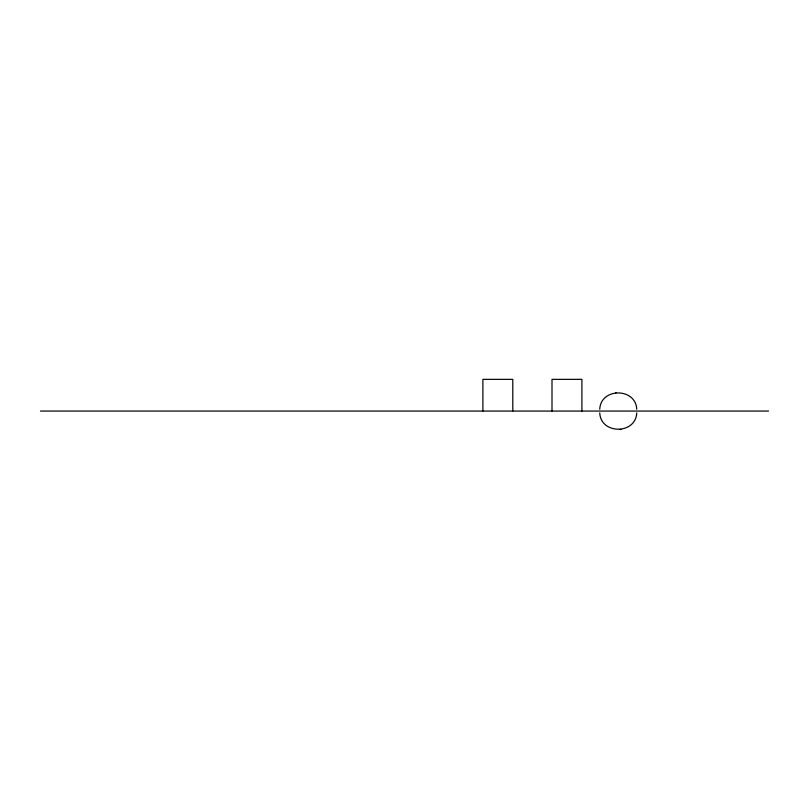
<?xml version="1.0" encoding="UTF-8"?>
<svg xmlns="http://www.w3.org/2000/svg" width="809" height="809" viewBox="0 0 809 809"><rect width="100%" height="100%" fill="white"/><g stroke="black" fill="none" stroke-linecap="round" stroke-linejoin="round"><path stroke-width="1.21" d="M599.742 409.243C600.683 387.521 635.783 387.521 636.734 409.243M636.734 412.893C635.783 434.605 600.683 434.605 599.742 412.893M615.507 392.678L616.418 392.567M620.058 429.569L620.958 429.458M40.45 411.063L768.55 411.063M581.904 411.063L581.904 379.35L552.001 379.35L552.001 411.063M512.795 411.063L512.795 379.35L482.892 379.35L482.892 411.063"/></g></svg>
